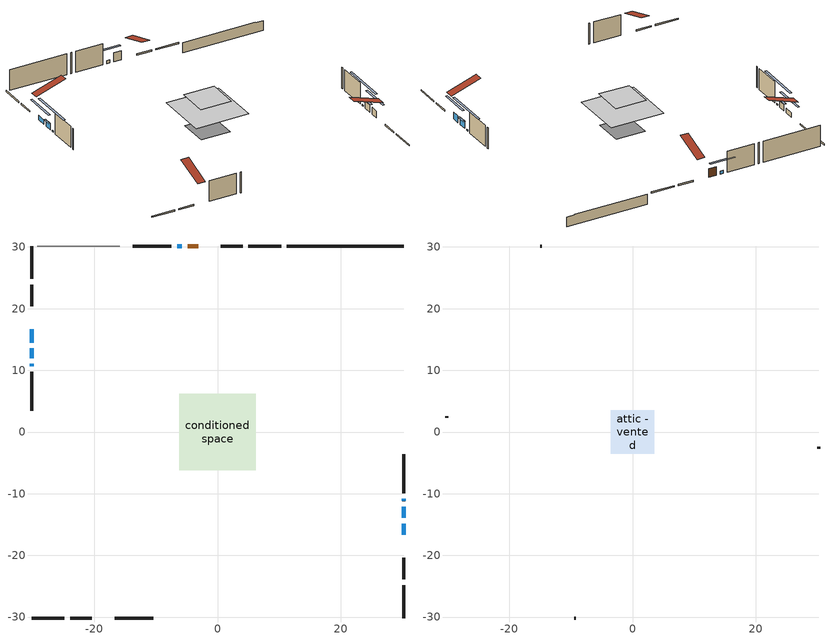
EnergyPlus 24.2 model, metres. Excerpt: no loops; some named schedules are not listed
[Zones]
conditioned space
 floor adiabatic (AdiabaticFloorConstruction): -6.21,-6.21 -6.21,6.21 6.21,6.21 6.21,-6.21 z3.01
 floor foundation (Slab1 construction): -3.38,-3.38 -3.38,3.38 3.38,3.38 3.38,-3.38 z-1.79
 wall outside (RimJoist1 construction): 10.33,30.16 5.02,30.16 / -30.16,-30.16 -24.85,-30.16 / -30.16,30.16 -30.16,24.85 / 30.16,-30.16 30.16,-24.85 z0.57:0.87
 wall outside (RimJoist2 construction): 4.09,30.16 0.54,30.16 / -23.92,-30.16 -20.37,-30.16 / -30.16,23.92 -30.16,20.37 / 30.16,-23.92 30.16,-20.37 z0.57:0.87
 wall outside (AdiabaticWallConstruction 1): -3.13,30.16 -4.84,30.16 z0.57:2.6
 wall outside (AdiabaticWallConstruction): 30.16,-16.7 30.16,-14.87 / 30.16,-13.94 30.16,-12.12 z0.57:2.17; -5.77,30.16 -6.54,30.16 z0.57:1.25; -30.16,16.7 -30.16,14.47 z0.57:1.55; -30.16,13.54 -30.16,11.97 z0.57:1.95; 30.16,-11.19 30.16,-10.84 / -30.16,11.05 -30.16,10.7 z0.57:0.87
 wall outside (Wall1 construction): -7.47,30.16 -13.76,30.16 / -16.7,-30.16 -10.41,-30.16 / -30.16,9.77 -30.16,3.48 / 30.16,-9.92 30.16,-3.63 z0.57:5.45
 wall foundation (FoundationWall1 construction): 11.26,30.16,-1.79 11.26,30.16,0.57 28.27,30.16,0.57 28.27,30.16,0.46 30.16,30.16,0.46 30.16,30.16,-1.79
 wall adiabatic (Wall4 construction): -15.89,30.16 -29.23,30.16 z0.57:5.45
 window (WindowConstruction): 30.16,-16.7 30.16,-14.87 z0.57:2.17
 window (WindowConstruction 1): -5.77,30.16 -6.54,30.16 z0.57:1.24
 window (WindowConstruction 2): -30.16,16.7 -30.16,14.47 z0.57:1.55
 window (WindowConstruction 3): 30.16,-13.94 30.16,-12.12 z0.57:2.17
 window (WindowConstruction 4): -30.16,13.54 -30.16,11.97 z0.57:1.95
 window (WindowConstruction 5): 30.16,-11.19 30.16,-10.85 z0.57:0.87
 window (WindowConstruction 6): -30.16,11.04 -30.16,10.7 z0.57:0.87
 door (Door): -3.13,30.16 -4.84,30.16 z0.57:2.6
 ceiling adiabatic (AdiabaticFloorConstruction): 6.21,-6.21 6.21,6.21 -6.21,6.21 -6.21,-6.21 z3.01
attic - vented
 floor to conditioned space (Floor1 construction Reversed): -3.54,-3.54 -3.54,3.54 3.54,3.54 3.54,-3.54 z5.45
 wall outside (Wall3 construction): -14.68,30.16 -14.96,30.16 / -9.48,-30.16 -9.21,-30.16 / -30.16,2.55 -30.16,2.28 / 30.16,-2.7 30.16,-2.43 z0.57:5.45
 roof outside (Roof1 construction): -2.2,30.16,5.45 -2.2,23.26,7.75 -0.39,23.26,7.75 -0.39,30.16,5.45; -17.63,-30.16,5.45 -17.63,-23.26,7.75 -19.44,-23.26,7.75 -19.44,-30.16,5.45; -30.16,17.63,5.45 -23.26,17.63,7.75 -23.26,19.44,7.75 -30.16,19.44,5.45; 30.16,-17.63,5.45 23.26,-17.63,7.75 23.26,-19.44,7.75 30.16,-19.44,5.45
shading: 30.16,-12.31 30.16,-19.26 30.57,-19.26 30.57,-12.31 z4.73; -9.1,30.16 -3.21,30.16 -3.21,30.57 -9.1,30.57 z3.8; -30.16,11.91 -30.16,19.26 -30.57,19.26 -30.57,11.91 z4.11; 30.16,-11.92 30.16,-14.14 30.57,-14.14 30.57,-11.92 z2.37; -30.16,11.77 -30.16,13.74 -30.57,13.74 -30.57,11.77 z2.15; 30.16,-5.82 30.16,-16.22 30.57,-16.22 30.57,-5.82 z5.89; -30.16,5.67 -30.16,16.07 -30.57,16.07 -30.57,5.67 z5.89
[Building]
Building 1: Terrain=Suburbs
[Site:Location]
Winnipeg Intl AP_MB: Latitude {deg}=49.91; Longitude {deg}=-97.24; Time Zone {hr}=-6; Elevation {m}=239; Keep Site Location Information=Yes
[Site:GroundTemperature:Shallow]
-2.46526, -5.11642, -5.32873, -4.07063, 0.979979, 6.00706, 10.3653, 13.1261, 13.3606, 11.1152, 6.8681, 1.99523
[Site:WaterMainsTemperature]
Calculation Method=Schedule; Temperature Schedule=mains temperature schedule
[Material] Roughness=Rough; Thermal Absorptance=0.9
Name | Thickness {m} | Conductivity {W/m-K} | Density {kg/m3} | Specific Heat {J/kg-K} | Solar Absorptance | Visible Absorptance
asphalt or fiberglass shingles | 0.00635 | 0.162714 | 1121.4 | 1465.45 | 0.84 | 0.84
ceiling loosefill ins | 0.0846667 | 0.0480833 | 16.02 | 1046.75 | 0.7 | 0.7
ceiling stud and cavity | 0.1397 | 0.102107 | 65.682 | 1177.47 | 0.7 | 0.7
concrete 4.0 in. | 0.1016 | 1.803125 | 2242.8 | 837.4 | 0.7 | 0.7
concrete 8.0 in. | 0.2032 | 1.803125 | 2242.8 | 837.4 | 0.7 | 0.7
door material | 0.04445 | 0.053851 | 512.64 | 1214.23 | 0.7 | 0.7
exterior vertical ins | 0.00109686 | 0.029427 | 32.04 | 1214.23 | 0.7 | 0.7
floor covering | 0.0127 | 0.0433444 | 54.468 | 1339.84 | 0.6 | 0.6
floor rigid ins; wall rigid ins | 0.512978 | 0.029427 | 32.04 | 1214.23 | 0.7 | 0.7
floor stud and cavity | 0.1397 | 1.75129 | 37.0049 | 1207.88 | 0.7 | 0.7
furniture material conditioned space 1 | 0.1524 | 0.115458 | 640.8 | 1214.23 | 0.6 | 0.6
gypsum board | 0.0127 | 0.160291 | 801 | 837.4 | 0.6 | 0.6
gypsum board 1 | 0.0127 | 0.160291 | 801 | 837.4 | 0.7 | 0.7
osb sheathing 0.5 in. | 0.0127 | 0.115458 | 512.64 | 1214.23 | 0.7 | 0.7
osb sheathing 0.5 in. 1 | 0.0127 | 0.115458 | 512.64 | 1214.23 | 0.4 | 0.4
osb sheathing 0.75 in. | 0.01905 | 0.115458 | 512.64 | 1214.23 | 0.7 | 0.7
osb sheathing 2.0 in. | 0.0508 | 0.115458 | 512.64 | 1214.23 | 0.7 | 0.7
rim joist stud and cavity | 0.0508 | 0.0452492 | 125.044 | 1163.47 | 0.6 | 0.6
rim joist stud and cavity 1 | 0.0508 | 0.648972 | 50.32683 | 1063.81 | 0.6 | 0.6
wall stud and cavity | 0.1397 | 0.107651 | 139.0536 | 1170.24 | 0.7 | 0.7
wall stud and cavity 1 | 0.0889 | 6.1454 | 50.32683 | 1063.81 | 0.6 | 0.6
wall stud and cavity 2 | 0.1397 | 0.095641 | 139.0536 | 1170.24 | 0.7 | 0.7
wall stud and cavity 3 | 0.0889 | 0.380278 | 52.3479 | 1209.89 | 0.7 | 0.7
wall stud and cavity 4 | 0.0889 | 0.391764 | 83.0341 | 1211.67 | 0.7 | 0.7
wood siding | 0.0254 | 0.102417 | 544.68 | 1172.36 | 0.4 | 0.4
wood siding 1 | 0.00254 | 0.102417 | 544.68 | 1172.36 | 0.4 | 0.4
wood siding 2; wood siding 3; wood siding 4 | 0.0254 | 0.102417 | 544.68 | 1172.36 | 0.7 | 0.7
[WindowMaterial:SimpleGlazingSystem]
Name | U-Factor {W/m2-K} | Solar Heat Gain Coefficient
WindowMaterial | 2.89181 | 0.69
WindowMaterial 1 | 2.97981 | 0.6
WindowMaterial 2 | 2.93666 | 0.65
WindowMaterial 3 | 2.90373 | 0.68
WindowMaterial 4 | 3.07009 | 0.43
[Construction]
AdiabaticFloorConstruction: floor stud and cavity, floor rigid ins, osb sheathing 0.75 in., floor covering
AdiabaticWallConstruction: wood siding 3, wall rigid ins, wall stud and cavity 3, gypsum board
AdiabaticWallConstruction 1: wood siding 4, wall rigid ins, wall stud and cavity 3, gypsum board
Door: door material
Floor1 construction Reversed: gypsum board, ceiling stud and cavity, ceiling loosefill ins
FoundationWall1 construction: concrete 8.0 in., gypsum board 1
furniture construction conditioned space 1: furniture material conditioned space 1
PartitionWallConstruction: gypsum board, wall stud and cavity 4, gypsum board
RimJoist1 construction: wood siding 2, osb sheathing 2.0 in., rim joist stud and cavity
RimJoist2 construction: wood siding 2, rim joist stud and cavity 1
Roof1 construction: asphalt or fiberglass shingles
Slab1 construction: concrete 4.0 in.
Wall1 construction: wood siding, osb sheathing 0.5 in., wall stud and cavity, gypsum board
Wall3 construction: wood siding 1, wall stud and cavity 1
Wall4 construction: osb sheathing 0.5 in. 1, wall stud and cavity 2, gypsum board
WindowConstruction; WindowConstruction 3: WindowMaterial
WindowConstruction 1: WindowMaterial 1
WindowConstruction 2: WindowMaterial 2
WindowConstruction 4: WindowMaterial 3
WindowConstruction 5; WindowConstruction 6: WindowMaterial 4
[Zone] Multiplier=1; Part of Total Floor Area=Yes
Name | Volume {m3}
attic - vented | 18.729
conditioned space | 499.5
[Space]
Name | Zone | Volume {m3}
attic - vented 1 | attic - vented | 18.729
conditioned space 1 | conditioned space | 499.5
[ZoneInfiltration:EffectiveLeakageArea]
infil attic - vented 1: Zone or Space=attic - vented 1; Schedule=Always On Discrete; Effective Air Leakage Area {cm2}=1672.33; Stack Coefficient=0.000499037; Wind Coefficient=1.50934e-05
[ZoneMixing]
whole house fan mix: Zone or Space=attic - vented; Schedule=Always On Continuous; Design Flow Rate Calculation Method=Flow/Zone; Design Flow Rate {m3/s}=0; Source Zone or Space=conditioned space
[SurfaceProperty:ExposedFoundationPerimeter]
Slab1: Exposed Perimeter Calculation Method=TotalExposedPerimeter; Total Exposed Perimeter {m}=18.901
[InternalMass] Zone or ZoneList=conditioned space; Space or SpaceList=conditioned space 1
Name | Construction | Surface Area {m2}
furniture mass conditioned space 1 | furniture construction conditioned space 1 | 79.9282
partition wall mass | PartitionWallConstruction | 199.82
[Lights]
interior lighting: Zone or ZoneList or Space or SpaceList=conditioned space 1; Schedule=interior lighting schedule; Design Level Calculation Method=LightingLevel; Lighting Level {W}=343.2; Return Air Fraction=0; Fraction Radiant=0.6; Fraction Visible=0.2; Fraction Replaceable=1
[People]
occupants: Zone or ZoneList or Space or SpaceList=conditioned space 1; Number of People Schedule=occupants schedule; Number of People Calculation Method=People; Number of People=3; Fraction Radiant=0.314171; Sensible Heat Fraction=0.56303; Activity Level Schedule=occupants activity schedule; Carbon Dioxide Generation Rate {m3/s-W}=0; Enable ASHRAE 55 Comfort Warnings=No; Mean Radiant Temperature Calculation Type=EnclosureAveraged
[ElectricEquipment] Zone or ZoneList or Space or SpaceList=conditioned space 1; Design Level Calculation Method=EquipmentLevel
Name | Schedule | Design Level {W} | Fraction Latent | Fraction Radiant | Fraction Lost
clothes dryer | clothes dryer schedule | 140.772 | 0.015 | 0.081 | 0.85
clothes washer | clothes washer schedule | 32.1985 | 0.03 | 0.162 | 0.7
cooking range | cooking range schedule | 208.969 | 0.08 | 0.432 | 0.2
dishwasher | dishwasher schedule | 66.8632 | 0.3 | 0.18 | 0.4
fridge | fridge schedule | 72.9452 | 0 | 0.6 | 0
mech vent house fan | mech vent house fan schedule | 10 | 0 | 0 | 1
mech vent house fan cfis | mech vent house fan cfis schedule | 0 | 0 | 0 | 0
misc plug loads | misc plug loads schedule | 494.7 | 0.045 | 0.513 | 0.1
whole house fan | Always On Discrete | 0 | 0 | 0 | 1
[OtherEquipment] Zone or ZoneList or Space or SpaceList=conditioned space 1; Design Level Calculation Method=EquipmentLevel
Name | Fuel Type | Schedule | Design Level {W} | Fraction Latent | Fraction Radiant | Fraction Lost
clothes dryer 1 | Electricity | clothes dryer schedule | 0 | 0.015 | 0.081 | 0.85
cooking range 1 | Electricity | cooking range schedule | 0 | 0.08 | 0.432 | 0.2
general water use latent | None | general water use schedule | 59.3978 | 1 | 0 | 0
general water use sensible | None | general water use schedule | -58.539 | 0 | 0.6 | 0
mech vent house fan latent load | None | Always On Discrete | 0 | 1 | 0 | 0
mech vent house fan sensible load | None | Always On Discrete | 0 | 0 | 0 | 0
water heater energy adjustment1 | NaturalGas | Always On Discrete | 0.01 | 0 | 0 | 1
[ZoneInfiltration:DesignFlowRate] Zone or ZoneList or Space or SpaceList=conditioned space 1; Schedule=Always On Discrete; Design Flow Rate Calculation Method=Flow/Zone; Design Flow Rate {m3/s}=0
infil flow; natural vent flow; whole house fan flow
[AvailabilityManager:Scheduled]
central ac and furnace airloop Availability Manager: Schedule=Always On Discrete
[Foundation:Kiva]
Foundation Kiva 1: Initial Indoor Air Temperature {C}=21; Wall Height Above Grade {m}=0.570006; Wall Depth Below Slab {m}=0.2032; Custom Block Material Name 1=exterior vertical ins; Custom Block Depth 1 {m}=2.36001; Custom Block X Position 1 {m}=0.2159; Custom Block Z Position 1 {m}=0
[Foundation:Kiva:Settings]
Soil Conductivity {W/m-K}=0.849921; Soil Density {kg/m3}=1842.3; Soil Specific Heat {J/kg-K}=418.7; Ground Solar Absorptivity=0.9; Ground Thermal Absorptivity=0.9; Ground Surface Roughness {m}=0.03; Far-Field Width {m}=40; Deep-Ground Boundary Condition=ZeroFlux; Deep-Ground Depth {m}=40; Minimum Cell Dimension {m}=0.2; Maximum Cell Growth Coefficient=3; Simulation Timestep=Timestep
[Exterior:Lights]
exterior lighting: Schedule=exterior lighting schedule; Design Level {W}=75.6
[EnergyManagementSystem:GlobalVariable]
central_ac_and_furnace_airloop_Fan_RTF
infil_program_Qfan
infil_program_Qinf
natural_vent_program_Qnv
natural_vent_program_Qwhf
[EnergyManagementSystem:Sensor]
Name | Output:Variable or Output:Meter Index Key | Output:Variable or Output:Meter
airflow_gain | infil flow | Infiltration Sensible Heat Gain Energy
airflow_gain_1 | natural vent flow | Infiltration Sensible Heat Gain Energy
airflow_gain_2 | whole house fan flow | Infiltration Sensible Heat Gain Energy
airflow_loss | infil flow | Infiltration Sensible Heat Loss Energy
airflow_loss_1 | natural vent flow | Infiltration Sensible Heat Loss Energy
airflow_loss_2 | whole house fan flow | Infiltration Sensible Heat Loss Energy
clg_load_cond |  | Cooling:EnergyTransfer:Zone:CONDITIONED SPACE
clg_sp_s; clg_sp_s_1 | cooling setpoint | Schedule Value
clothes_dryer_exhaust_0_sch_s | clothes dryer exhaust 0 schedule | Schedule Value
cool_season | cooling season schedule | Schedule Value
htg_load_cond |  | Heating:EnergyTransfer:Zone:CONDITIONED SPACE
htg_sp_s; htg_sp_s_1 | heating setpoint | Schedule Value
ig_ee_conv | clothes dryer | Electric Equipment Convective Heating Energy
ig_ee_conv_2 | cooking range | Electric Equipment Convective Heating Energy
ig_ee_conv_4 | fridge | Electric Equipment Convective Heating Energy
ig_ee_conv_5 | misc plug loads | Electric Equipment Convective Heating Energy
ig_ee_conv_6 | whole house fan | Electric Equipment Convective Heating Energy
ig_ee_rad | clothes dryer | Electric Equipment Radiant Heating Energy
ig_ee_rad_2 | cooking range | Electric Equipment Radiant Heating Energy
ig_ee_rad_4 | fridge | Electric Equipment Radiant Heating Energy
ig_ee_rad_5 | misc plug loads | Electric Equipment Radiant Heating Energy
ig_ee_rad_6 | whole house fan | Electric Equipment Radiant Heating Energy
ig_lgt_conv | interior lighting | Lights Convective Heating Energy
ig_lgt_rad | interior lighting | Lights Radiant Heating Energy
ig_lgt_vis | interior lighting | Lights Visible Radiation Heating Energy
ig_oe_conv | clothes dryer 1 | Other Equipment Convective Heating Energy
ig_oe_conv_1 | cooking range 1 | Other Equipment Convective Heating Energy
ig_oe_conv_2 | general water use latent | Other Equipment Convective Heating Energy
ig_oe_conv_3 | general water use sensible | Other Equipment Convective Heating Energy
ig_oe_conv_4 | water heater energy adjustment1 | Other Equipment Convective Heating Energy
ig_oe_rad | clothes dryer 1 | Other Equipment Radiant Heating Energy
ig_oe_rad_1 | cooking range 1 | Other Equipment Radiant Heating Energy
ig_oe_rad_2 | general water use latent | Other Equipment Radiant Heating Energy
ig_oe_rad_3 | general water use sensible | Other Equipment Radiant Heating Energy
ig_oe_rad_4 | water heater energy adjustment1 | Other Equipment Radiant Heating Energy
ig_ppl_conv | occupants | People Convective Heating Energy
ig_ppl_rad | occupants | People Radiant Heating Energy
im_conv | furniture mass conditioned space 1 | Surface Inside Face Convection Heat Gain Energy
im_conv_1 | partition wall mass | Surface Inside Face Convection Heat Gain Energy
im_ig | furniture mass conditioned space 1 | Surface Inside Face Internal Gains Radiation Heat Gain Energy
im_ig_1 | partition wall mass | Surface Inside Face Internal Gains Radiation Heat Gain Energy
im_lgt | furniture mass conditioned space 1 | Surface Inside Face Lights Radiation Heat Gain Energy
im_lgt_1 | partition wall mass | Surface Inside Face Lights Radiation Heat Gain Energy
im_sol | furniture mass conditioned space 1 | Surface Inside Face Solar Radiation Heat Gain Energy
im_sol_1 | partition wall mass | Surface Inside Face Solar Radiation Heat Gain Energy
im_surf | furniture mass conditioned space 1 | Surface Inside Face Net Surface Thermal Radiation Heat Gain Energy
im_surf_1 | partition wall mass | Surface Inside Face Net Surface Thermal Radiation Heat Gain Energy
mv_conv | mech vent house fan | Electric Equipment Convective Heating Energy
mv_conv_1 | mech vent house fan cfis | Electric Equipment Convective Heating Energy
mv_conv_2 | mech vent house fan latent load | Other Equipment Convective Heating Energy
mv_conv_3 | mech vent house fan sensible load | Other Equipment Convective Heating Energy
mv_rad | mech vent house fan | Electric Equipment Radiant Heating Energy
mv_rad_1 | mech vent house fan cfis | Electric Equipment Radiant Heating Energy
mv_rad_2 | mech vent house fan latent load | Other Equipment Radiant Heating Energy
mv_rad_3 | mech vent house fan sensible load | Other Equipment Radiant Heating Energy
natural_vent_s | natural vent schedule | Schedule Value
out_pb_s |  | Site Outdoor Air Barometric Pressure
out_wt_s |  | Site Outdoor Air Humidity Ratio
site_vw_s |  | Site Wind Speed
ss_back_out | Window1 | Surface Window Shortwave from Zone Back Out Window Heat Transfer Rate
ss_back_out_1 | Window2 | Surface Window Shortwave from Zone Back Out Window Heat Transfer Rate
ss_back_out_2 | Window3 | Surface Window Shortwave from Zone Back Out Window Heat Transfer Rate
ss_back_out_3 | Window5 | Surface Window Shortwave from Zone Back Out Window Heat Transfer Rate
ss_back_out_4 | Window6 | Surface Window Shortwave from Zone Back Out Window Heat Transfer Rate
ss_back_out_5 | Window7 | Surface Window Shortwave from Zone Back Out Window Heat Transfer Rate
ss_back_out_6 | Window8 | Surface Window Shortwave from Zone Back Out Window Heat Transfer Rate
ss_conv | Door1 | Surface Inside Face Convection Heat Gain Energy
ss_conv_1 | Window1 | Surface Inside Face Convection Heat Gain Energy
ss_conv_2 | Window2 | Surface Inside Face Convection Heat Gain Energy
ss_conv_3 | Window3 | Surface Inside Face Convection Heat Gain Energy
ss_conv_4 | Window5 | Surface Inside Face Convection Heat Gain Energy
ss_conv_5 | Window6 | Surface Inside Face Convection Heat Gain Energy
ss_conv_6 | Window7 | Surface Inside Face Convection Heat Gain Energy
ss_conv_7 | Window8 | Surface Inside Face Convection Heat Gain Energy
ss_ig | Door1 | Surface Inside Face Internal Gains Radiation Heat Gain Energy
ss_ig_1 | Window1 | Surface Inside Face Internal Gains Radiation Heat Gain Energy
ss_ig_2 | Window2 | Surface Inside Face Internal Gains Radiation Heat Gain Energy
ss_ig_3 | Window3 | Surface Inside Face Internal Gains Radiation Heat Gain Energy
ss_ig_4 | Window5 | Surface Inside Face Internal Gains Radiation Heat Gain Energy
ss_ig_5 | Window6 | Surface Inside Face Internal Gains Radiation Heat Gain Energy
ss_ig_6 | Window7 | Surface Inside Face Internal Gains Radiation Heat Gain Energy
ss_ig_7 | Window8 | Surface Inside Face Internal Gains Radiation Heat Gain Energy
ss_lgt | Door1 | Surface Inside Face Lights Radiation Heat Gain Energy
ss_sol | Door1 | Surface Inside Face Solar Radiation Heat Gain Energy
ss_surf | Door1 | Surface Inside Face Net Surface Thermal Radiation Heat Gain Energy
ss_surf_1 | Window1 | Surface Inside Face Net Surface Thermal Radiation Heat Gain Energy
ss_surf_2 | Window2 | Surface Inside Face Net Surface Thermal Radiation Heat Gain Energy
ss_surf_3 | Window3 | Surface Inside Face Net Surface Thermal Radiation Heat Gain Energy
ss_surf_4 | Window5 | Surface Inside Face Net Surface Thermal Radiation Heat Gain Energy
ss_surf_5 | Window6 | Surface Inside Face Net Surface Thermal Radiation Heat Gain Energy
ss_surf_6 | Window7 | Surface Inside Face Net Surface Thermal Radiation Heat Gain Energy
ss_surf_7 | Window8 | Surface Inside Face Net Surface Thermal Radiation Heat Gain Energy
ss_trans_in | Window1 | Surface Window Transmitted Solar Radiation Rate
ss_trans_in_1 | Window2 | Surface Window Transmitted Solar Radiation Rate
ss_trans_in_2 | Window3 | Surface Window Transmitted Solar Radiation Rate
ss_trans_in_3 | Window5 | Surface Window Transmitted Solar Radiation Rate
ss_trans_in_4 | Window6 | Surface Window Transmitted Solar Radiation Rate
ss_trans_in_5 | Window7 | Surface Window Transmitted Solar Radiation Rate
ss_trans_in_6 | Window8 | Surface Window Transmitted Solar Radiation Rate
ss_trans_out | Window1 | Surface Inside Face Initial Transmitted Diffuse Transmitted Out Window Solar Radiation Rate
ss_trans_out_1 | Window2 | Surface Inside Face Initial Transmitted Diffuse Transmitted Out Window Solar Radiation Rate
ss_trans_out_2 | Window3 | Surface Inside Face Initial Transmitted Diffuse Transmitted Out Window Solar Radiation Rate
ss_trans_out_3 | Window5 | Surface Inside Face Initial Transmitted Diffuse Transmitted Out Window Solar Radiation Rate
ss_trans_out_4 | Window6 | Surface Inside Face Initial Transmitted Diffuse Transmitted Out Window Solar Radiation Rate
ss_trans_out_5 | Window7 | Surface Inside Face Initial Transmitted Diffuse Transmitted Out Window Solar Radiation Rate
ss_trans_out_6 | Window8 | Surface Inside Face Initial Transmitted Diffuse Transmitted Out Window Solar Radiation Rate
s_conv | Floor1 | Surface Inside Face Convection Heat Gain Energy
s_conv_1 | FoundationWall1 | Surface Inside Face Convection Heat Gain Energy
s_conv_10 | RimJoist2:270 | Surface Inside Face Convection Heat Gain Energy
s_conv_11 | RimJoist2:90 | Surface Inside Face Convection Heat Gain Energy
s_conv_12 | Slab1 | Surface Inside Face Convection Heat Gain Energy
s_conv_13 | Wall1:0 | Surface Inside Face Convection Heat Gain Energy
s_conv_14 | Wall1:180 | Surface Inside Face Convection Heat Gain Energy
s_conv_15 | Wall1:270 | Surface Inside Face Convection Heat Gain Energy
s_conv_16 | Wall1:90 | Surface Inside Face Convection Heat Gain Energy
s_conv_17 | Wall4 | Surface Inside Face Convection Heat Gain Energy
s_conv_2 | inferred conditioned ceiling | Surface Inside Face Convection Heat Gain Energy
s_conv_3 | inferred conditioned floor | Surface Inside Face Convection Heat Gain Energy
s_conv_4 | RimJoist1:0 | Surface Inside Face Convection Heat Gain Energy
s_conv_5 | RimJoist1:180 | Surface Inside Face Convection Heat Gain Energy
s_conv_6 | RimJoist1:270 | Surface Inside Face Convection Heat Gain Energy
s_conv_7 | RimJoist1:90 | Surface Inside Face Convection Heat Gain Energy
s_conv_8 | RimJoist2:0 | Surface Inside Face Convection Heat Gain Energy
s_conv_9 | RimJoist2:180 | Surface Inside Face Convection Heat Gain Energy
s_ig | Floor1 | Surface Inside Face Internal Gains Radiation Heat Gain Energy
s_ig_1 | FoundationWall1 | Surface Inside Face Internal Gains Radiation Heat Gain Energy
s_ig_10 | RimJoist2:270 | Surface Inside Face Internal Gains Radiation Heat Gain Energy
s_ig_11 | RimJoist2:90 | Surface Inside Face Internal Gains Radiation Heat Gain Energy
s_ig_12 | Slab1 | Surface Inside Face Internal Gains Radiation Heat Gain Energy
s_ig_13 | Wall1:0 | Surface Inside Face Internal Gains Radiation Heat Gain Energy
s_ig_14 | Wall1:180 | Surface Inside Face Internal Gains Radiation Heat Gain Energy
s_ig_15 | Wall1:270 | Surface Inside Face Internal Gains Radiation Heat Gain Energy
s_ig_16 | Wall1:90 | Surface Inside Face Internal Gains Radiation Heat Gain Energy
s_ig_17 | Wall4 | Surface Inside Face Internal Gains Radiation Heat Gain Energy
s_ig_2 | inferred conditioned ceiling | Surface Inside Face Internal Gains Radiation Heat Gain Energy
s_ig_3 | inferred conditioned floor | Surface Inside Face Internal Gains Radiation Heat Gain Energy
s_ig_4 | RimJoist1:0 | Surface Inside Face Internal Gains Radiation Heat Gain Energy
s_ig_5 | RimJoist1:180 | Surface Inside Face Internal Gains Radiation Heat Gain Energy
s_ig_6 | RimJoist1:270 | Surface Inside Face Internal Gains Radiation Heat Gain Energy
s_ig_7 | RimJoist1:90 | Surface Inside Face Internal Gains Radiation Heat Gain Energy
s_ig_8 | RimJoist2:0 | Surface Inside Face Internal Gains Radiation Heat Gain Energy
s_ig_9 | RimJoist2:180 | Surface Inside Face Internal Gains Radiation Heat Gain Energy
s_lgt | Floor1 | Surface Inside Face Lights Radiation Heat Gain Energy
s_lgt_1 | FoundationWall1 | Surface Inside Face Lights Radiation Heat Gain Energy
s_lgt_10 | RimJoist2:270 | Surface Inside Face Lights Radiation Heat Gain Energy
s_lgt_11 | RimJoist2:90 | Surface Inside Face Lights Radiation Heat Gain Energy
s_lgt_12 | Slab1 | Surface Inside Face Lights Radiation Heat Gain Energy
s_lgt_13 | Wall1:0 | Surface Inside Face Lights Radiation Heat Gain Energy
s_lgt_14 | Wall1:180 | Surface Inside Face Lights Radiation Heat Gain Energy
s_lgt_15 | Wall1:270 | Surface Inside Face Lights Radiation Heat Gain Energy
s_lgt_16 | Wall1:90 | Surface Inside Face Lights Radiation Heat Gain Energy
s_lgt_17 | Wall4 | Surface Inside Face Lights Radiation Heat Gain Energy
s_lgt_2 | inferred conditioned ceiling | Surface Inside Face Lights Radiation Heat Gain Energy
s_lgt_3 | inferred conditioned floor | Surface Inside Face Lights Radiation Heat Gain Energy
s_lgt_4 | RimJoist1:0 | Surface Inside Face Lights Radiation Heat Gain Energy
s_lgt_5 | RimJoist1:180 | Surface Inside Face Lights Radiation Heat Gain Energy
s_lgt_6 | RimJoist1:270 | Surface Inside Face Lights Radiation Heat Gain Energy
s_lgt_7 | RimJoist1:90 | Surface Inside Face Lights Radiation Heat Gain Energy
s_lgt_8 | RimJoist2:0 | Surface Inside Face Lights Radiation Heat Gain Energy
s_lgt_9 | RimJoist2:180 | Surface Inside Face Lights Radiation Heat Gain Energy
s_sol | Floor1 | Surface Inside Face Solar Radiation Heat Gain Energy
s_sol_1 | FoundationWall1 | Surface Inside Face Solar Radiation Heat Gain Energy
s_sol_10 | RimJoist2:270 | Surface Inside Face Solar Radiation Heat Gain Energy
s_sol_11 | RimJoist2:90 | Surface Inside Face Solar Radiation Heat Gain Energy
s_sol_12 | Slab1 | Surface Inside Face Solar Radiation Heat Gain Energy
s_sol_13 | Wall1:0 | Surface Inside Face Solar Radiation Heat Gain Energy
s_sol_14 | Wall1:180 | Surface Inside Face Solar Radiation Heat Gain Energy
